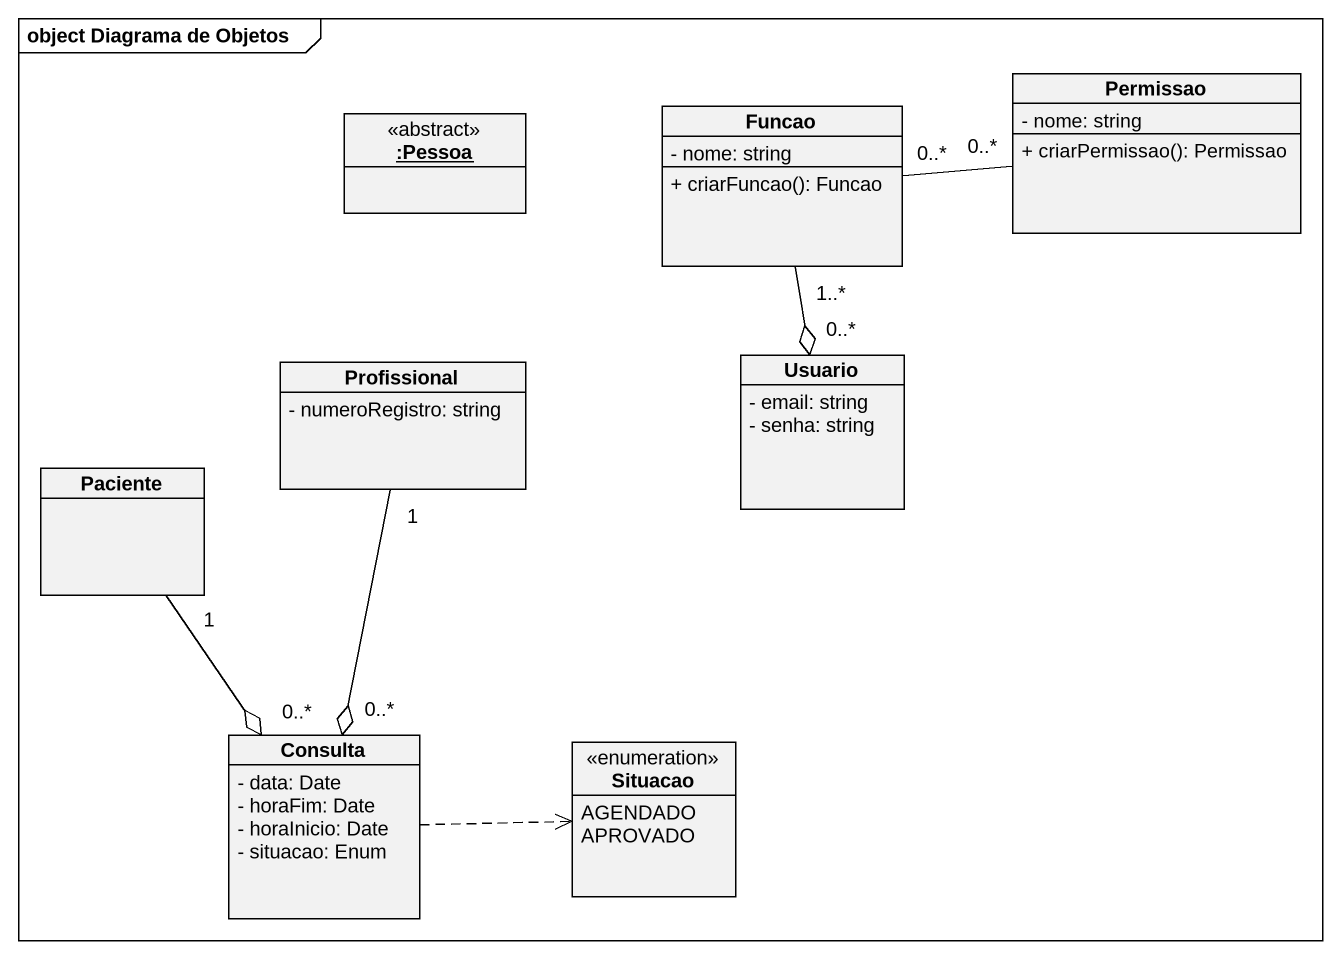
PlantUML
@startuml
mainframe object Diagrama de Objetos
hide circle
hide empty members
skinparam classAttributeIconSize 0
object ":Pessoa" as Pessoa <<abstract>>
class Funcao {
  - nome: string
  + criarFuncao(): Funcao
}
class Permissao {
  - nome: string
  + criarPermissao(): Permissao
}
class Usuario {
  - email: string
  - senha: string
}
class Profissional {
  - numeroRegistro: string
}
class Paciente
class Consulta {
  - data: Date
  - horaFim: Date
  - horaInicio: Date
  - situacao: Enum
}
enum Situacao {
  AGENDADO
  APROVADO
}
Funcao "0..*" -right- "0..*" Permissao
Funcao "1..*" --o "0..*" Usuario
Profissional "1" --o "0..*" Consulta
Paciente "1" --o "0..*" Consulta
Consulta .right.> Situacao
@enduml
